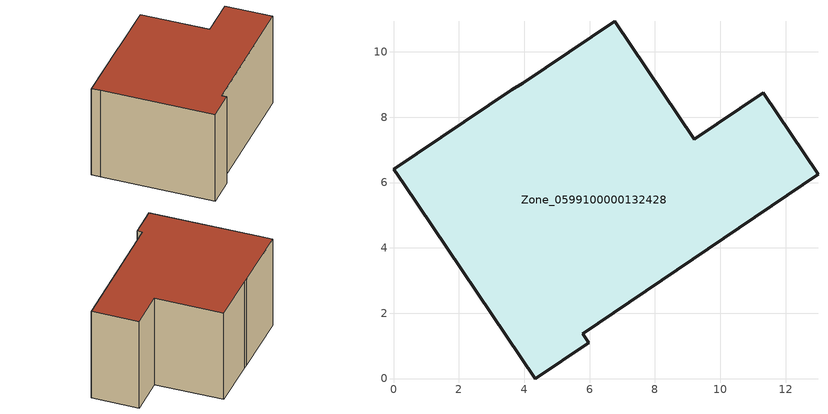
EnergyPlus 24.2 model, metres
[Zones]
Zone_0599100000132428
 floor ground (C_G): 0.32,5.96 0,6.41 3.62,8.84 3.95,9.04 6.77,10.93 9.2,7.32 11.32,8.75 12.99,6.25 5.79,1.37 5.98,1.1 4.34,0 z0
 wall outside (C_F): 0,6.41 0.32,5.96 4.34,0 5.98,1.1 5.79,1.37 12.99,6.25 11.32,8.75 9.2,7.32 6.77,10.93 3.95,9.04 3.62,8.84 0,6.41 z0:6.17
 roof outside (C_R): 5.79,1.37 12.99,6.25 11.32,8.75 9.2,7.32 6.77,10.93 3.95,9.04 3.62,8.84 0,6.41 0.32,5.96 4.34,0 5.98,1.1 z6.17
[BUILDING]
Pand.0599100000132428: North Axis=0; Terrain=City; Loads Convergence Tolerance Value=0.04; Temperature Convergence Tolerance Value=0.4; Solar Distribution=FullExterior; Maximum Number of Warmup Days=25; Minimum Number of Warmup Days=1
[Site:Location]
Rotterdam.The.Hague.AP_ZH_NLD Design_Conditions: Latitude=51.96; Longitude=4.45; Time Zone=1; Elevation=-4.5
[SITE:GROUNDTEMPERATURE:BUILDINGSURFACE]
18, 18, 18, 18, 18, 18, 18, 18, 18, 18, 18, 18
[MATERIAL] Thermal Absorptance=0.9; Solar Absorptance=0.7; Visible Absorptance=0.7
Name | Roughness | Thickness | Conductivity | Density | Specific Heat
G.TI.1975-1991 | MediumSmooth | 0.15 | 0.288461 | 540 | 1210
F.TI.1975-1991 | Rough | 0.3 | 0.230769 | 1920 | 840
R.TI.1975-1991 | MediumRough | 0.2 | 0.153846 | 1500 | 1000
[CONSTRUCTION]
C_G: G.TI.1975-1991
C_F: F.TI.1975-1991
C_R: R.TI.1975-1991
[ZONE]
Zone_0599100000132428: Type=1; Multiplier=1; Ceiling Height=Autocalculate; Volume=Autocalculate; Floor Area=autocalculate; Part of Total Floor Area=Yes
[ZONEINFILTRATION:DESIGNFLOWRATE]
Infil_Zone_0599100000132428: Zone or ZoneList or Space or SpaceList=Zone_0599100000132428; Schedule=AlwaysOn; Design Flow Rate Calculation Method=Flow/Area; Flow Rate per Floor Area=0.003; Constant Term Coefficient=1; Temperature Term Coefficient=0; Velocity Term Coefficient=0; Velocity Squared Term Coefficient=0
[HVACTEMPLATE:ZONE:IDEALLOADSAIRSYSTEM]
Zone_0599100000132428: Maximum Heating Supply Air Temperature=50; Minimum Cooling Supply Air Temperature=13; Maximum Heating Supply Air Humidity Ratio=0.0156; Minimum Cooling Supply Air Humidity Ratio=0.0077; Heating Limit=NoLimit; Cooling Limit=NoLimit; Dehumidification Control Type=ConstantSensibleHeatRatio; Cooling Sensible Heat Ratio=0.7; Dehumidification Setpoint=60; Humidification Control Type=None; Humidification Setpoint=30; Outdoor Air Method=None; Outdoor Air Flow Rate per Person=0.00944; Outdoor Air Flow Rate per Zone Floor Area=0; Outdoor Air Flow Rate per Zone=0; Demand Controlled Ventilation Type=None; Outdoor Air Economizer Type=NoEconomizer; Heat Recovery Type=None; Sensible Heat Recovery Effectiveness=0.7; Latent Heat Recovery Effectiveness=0.65
[ZONECONTROL:THERMOSTAT]
ThermostatControl_Zone_0599100000132428: Zone or ZoneList=Zone_0599100000132428; Control Type Schedule=DualSetpointControlType; Control 1=Thermostat_Zone_0599100000132428; Temperature Difference Between Cutout And Setpoint=0
[THERMOSTATSETPOINT:DUALSETPOINT]
Thermostat_Zone_0599100000132428: Heating Setpoint Temperature Schedule=HeatingSetpoint_Zone_0599100000132428; Cooling Setpoint Temperature Schedule=CoolingSetpoint_Zone_0599100000132428
[SCHEDULE:COMPACT]
HeatingSetpoint_Zone_0599100000132428: Through: 12/31, For: AllDays, Until: 24:00, 21
CoolingSetpoint_Zone_0599100000132428: Through: 12/31, For: AllDays, Until: 24:00, 24
DualSetpointControlType: Through: 12/31, For: AllDays, Until: 24:00, 4
AlwaysOn: Through: 12/31, For: AllDays, Until: 24:00, 1
